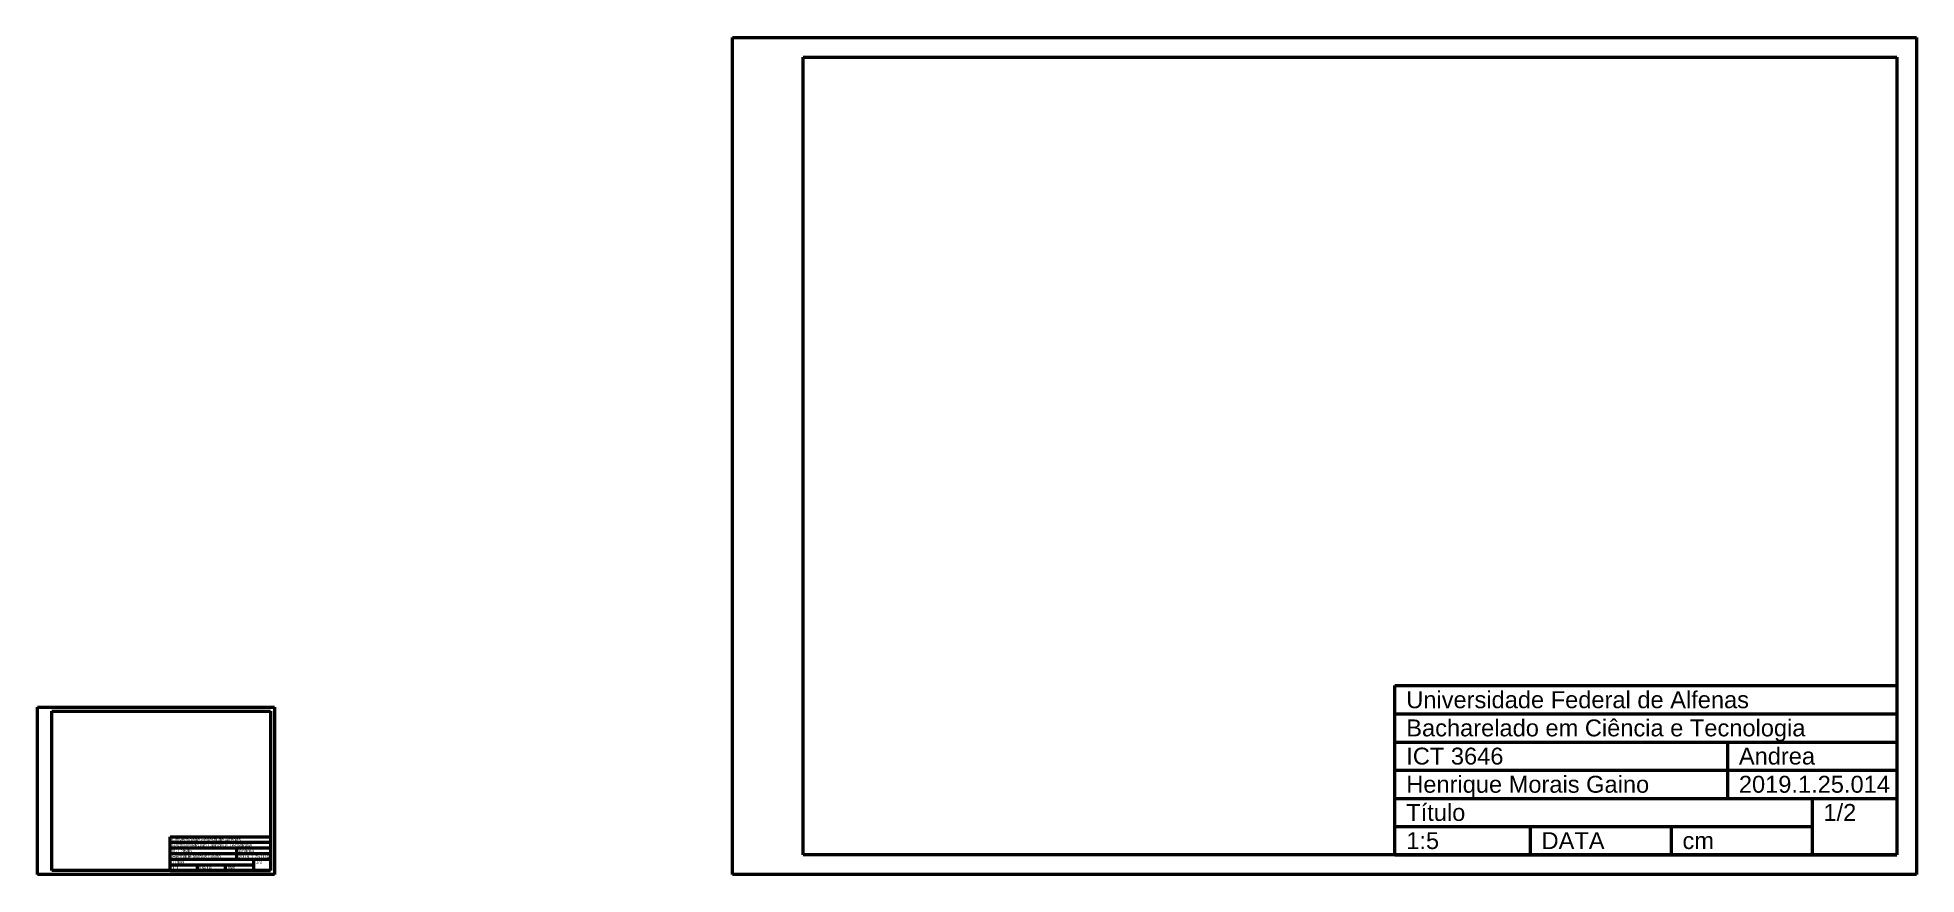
# Model space of a CAD drawing. Header units: centimetres. Extents: x 0 to 333, y 0 to 148.
import ezdxf
from ezdxf.enums import TextEntityAlignment as Align

# ---------------------------------------------------------------- set-up
doc = ezdxf.new("R2010")
doc.units = ezdxf.units.CM
doc.layers.get('0').update_dxf_attribs({"lineweight": 50})
doc.layers.add('TEXTO', color=4, linetype='Continuous', lineweight=30)
doc.styles.add('style1', font='arial.ttf', dxfattribs={"height": 0.6})

msp = doc.modelspace()

# ---------------------------------------------------------------- linework, layer by layer
for p, q in [((123.29, 0), (123.29, 148.5)), ((123.29, 148.5), (333.29, 148.5)), ((333.29, 148.5), (333.29, 0)), ((135.79, 3.5), (135.79, 145)), ((135.79, 145), (329.79, 145)), ((329.79, 145), (329.79, 3.5)), ((240.79, 3.5), (240.79, 33.5)), ((240.79, 33.5), (329.79, 33.5)), ((329.79, 33.5), (329.79, 3.5)), ((0, 0), (0, 29.7)), ((0, 29.7), (42, 29.7)), ((2.5, 29), (41.3, 29)), ((2.5, 0.7), (2.5, 29)), ((41.3, 29), (41.3, 0.7)), ((42, 29.7), (42, 0)), ((240.79, 28.5), (329.79, 28.5)), ((240.79, 23.5), (329.79, 23.5)), ((299.79, 23.5), (299.79, 13.5)), ((240.79, 18.5), (329.79, 18.5)), ((240.79, 13.5), (329.79, 13.5)), ((314.79, 13.5), (314.79, 3.5)), ((23.5, 0.7), (23.5, 6.7)), ((23.5, 6.7), (41.3, 6.7)), ((41.3, 6.7), (41.3, 0.7)), ((240.79, 8.5), (314.79, 8.5)), ((264.79, 8.5), (264.79, 3.5)), ((289.79, 8.5), (289.79, 3.5)), ((23.5, 5.7), (41.3, 5.7)), ((23.5, 4.7), (41.3, 4.7)), ((23.5, 3.7), (41.3, 3.7)), ((35.3, 4.7), (35.3, 2.7)), ((329.79, 3.5), (135.79, 3.5)), ((329.79, 3.5), (240.79, 3.5)), ((240.79, 3.5), (329.79, 3.5)), ((42, 0), (0, 0)), ((41.3, 0.7), (2.5, 0.7)), ((23.5, 2.7), (41.3, 2.7)), ((23.5, 1.7), (38.3, 1.7)), ((41.3, 0.7), (23.5, 0.7)), ((23.5, 0.7), (41.3, 0.7)), ((28.3, 1.7), (28.3, 0.7)), ((33.3, 1.7), (33.3, 0.7)), ((38.3, 2.7), (38.3, 0.7)), ((333.29, 0), (123.29, 0))]:
    msp.add_line(p, q)

# ---------------------------------------------------------------- texts
at = {"layer": 'TEXTO', "style": 'style1'}
for s, height, p in [('Universidade Federal de Alfenas', 3, (242.79, 32.5)), ('Bacharelado em Ciência e Tecnologia', 3, (242.79, 27.5)), ('ICT 3646', 3, (242.79, 22.5)), ('Andrea', 3, (301.79, 22.5)), ('Henrique Morais Gaino', 3, (242.79, 17.5)), ('2019.1.25.014', 3, (301.79, 17.5)), ('Título', 3, (242.79, 12.5)), ('1/2', 3, (316.79, 12.5)), ('1:5', 3, (242.79, 7.5)), ('DATA', 3, (266.79, 7.5)), ('cm', 3, (291.79, 7.5)), ('Universidade Federal de Alfenas', 0.6, (23.9, 6.5)), ('Bacharelado em Ciência e Tecnologia', 0.6, (23.9, 5.5)), ('Henrique Morais Gaino', 0.6, (23.9, 3.5)), ('ICT 3646', 0.6, (23.9, 4.5)), ('Andrea', 0.6, (35.7, 4.5)), ('2019.1.25.014', 0.6, (35.7, 3.5)), ('Título', 0.6, (23.9, 2.5)), ('1:1', 0.6, (23.9, 1.5)), ('DATA', 0.6, (28.7, 1.5)), ('mm', 0.6, (33.7, 1.5)), ('1/2', 0.6, (38.7, 2.5))]:
    msp.add_text(s, height=height, dxfattribs=at).set_placement(p, align=Align.TOP_LEFT)

doc.saveas('drawing.dxf')
